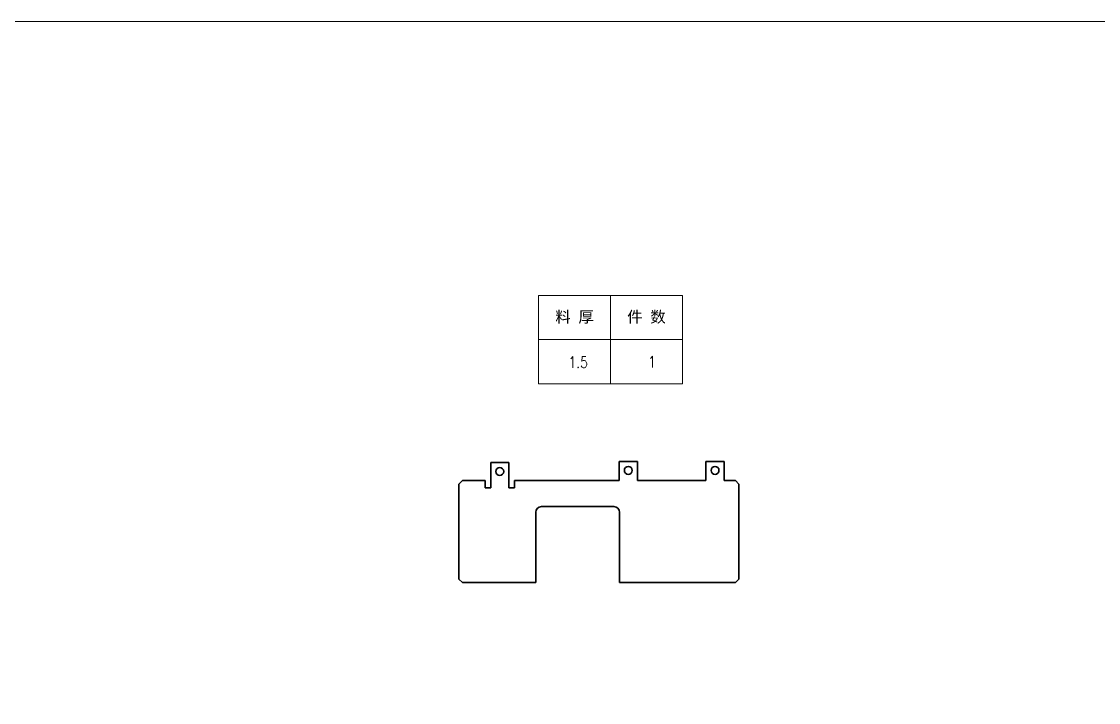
# Model space of a CAD drawing. Extents: x 337 to 133961, y -16604 to 10647.
# Drawn here: x 57899 to 58850, y 4499 to 5101 of the extents above; entities that cross this region are included whole.
import ezdxf
from ezdxf.enums import TextEntityAlignment as Align

# ---------------------------------------------------------------- set-up
doc = ezdxf.new("R2010")
doc.units = 0
doc.layers.get('0').update_dxf_attribs({"linetype": 'CONTINUOUS'})
doc.layers.add('DIM', color=71, linetype='CONTINUOUS', lineweight=13)
doc.styles.add('DIM', font='romans.shx', dxfattribs={"width": 0.8, "bigfont": 'bigfont.shx'})
doc.styles.get("Standard").update_dxf_attribs({"font": 'txt.shx', "bigfont": 'bigfont.shx'})

# ---------------------------------------------------------------- blocks, each defined once
blk = doc.blocks.new('*T470')
at = {"color": 0, "linetype": 'ByBlock', "lineweight": -2, "transparency": 16777216}
for p, q in [((0, 0), (127, 0)), ((0, 0), (0, -78)), ((63.5, 0), (63.5, -78)), ((127, 0), (127, -78)), ((0, -39), (127, -39)), ((0, -78), (127, -78))]:
    blk.add_line(p, q, dxfattribs=at)
at = {"color": 0, "transparency": 16777216, "char_height": 10, "width": 60.5, "attachment_point": 5}
for s, insert in [('{\\fSimSun|b0|i0|c134|p2;料 厚}', (31.75, -19.5)), ('{\\fSimSun|b0|i0|c134|p2;件 数}', (95.25, -19.5))]:
    blk.add_mtext(s, dxfattribs=dict(at, insert=insert))
blk = doc.blocks.new('拆图参数')
blk.add_blockref('*T470', (-63.5, 78))
at = {"style": 'DIM', "width": 0.8}
blk.add_attdef('6', text='', height=10, dxfattribs=at).set_placement((-37.13, 18.91), align=Align.MIDDLE_LEFT)
blk.add_attdef('1', text='', height=10, dxfattribs=at).set_placement((36.65, 19.27), align=Align.MIDDLE_CENTER)

msp = doc.modelspace()

# ---------------------------------------------------------------- linework, layer by layer
at = {"color": 7, "lineweight": 35}
for p, q in [((58313.029, 4711.376), (58313.029, 4692.276)), ((58329.029, 4711.376), (58313.029, 4711.376)), ((58329.029, 4692.276), (58329.029, 4711.376)), ((58285.029, 4692.276), (58288.029, 4695.276)), ((58285.029, 4608.276), (58285.029, 4692.276)), ((58298.029, 4695.276), (58288.029, 4695.276)), ((58308.029, 4695.276), (58298.029, 4695.276)), ((58308.029, 4695.276), (58308.029, 4688.776)), ((58313.029, 4692.276), (58313.029, 4688.776)), ((58329.029, 4688.776), (58329.029, 4692.276)), ((58334.029, 4695.276), (58426.629, 4695.276)), ((58334.029, 4695.276), (58334.029, 4688.776)), ((58532.229, 4608.276), (58532.229, 4692.276)), ((58313.029, 4688.776), (58308.029, 4688.776)), ((58334.029, 4688.776), (58329.029, 4688.776)), ((58357.929, 4672.276), (58421.929, 4672.276)), ((58352.929, 4667.276), (58352.929, 4605.276)), ((58426.929, 4605.276), (58426.929, 4667.276)), ((58288.029, 4605.276), (58285.029, 4608.276)), ((58288.029, 4605.276), (58352.929, 4605.276))]:
    msp.add_line(p, q, dxfattribs=at)
at = {"color": 7, "lineweight": 35, "ltscale": 0.4}
for p, q in [((58426.629, 4712.276), (58442.629, 4712.276)), ((58503.229, 4712.276), (58519.229, 4712.276))]:
    msp.add_line(p, q, dxfattribs=at)
at = {"color": 7, "lineweight": 35, "ltscale": 0.425}
for p, q in [((58426.629, 4712.276), (58426.629, 4695.276)), ((58442.629, 4695.276), (58442.629, 4712.276)), ((58503.229, 4695.276), (58503.229, 4712.276)), ((58519.229, 4712.276), (58519.229, 4695.276))]:
    msp.add_line(p, q, dxfattribs=at)
at = {"color": 7, "lineweight": 35, "ltscale": 0.075}
for p, q in [((58503.229, 4695.276), (58442.629, 4695.276)), ((58529.229, 4605.276), (58426.929, 4605.276))]:
    msp.add_line(p, q, dxfattribs=at)
at = {"color": 7, "lineweight": 35, "ltscale": 0.25}
msp.add_line((58519.229, 4695.276), (58529.229, 4695.276), dxfattribs=at)
at = {"color": 7, "lineweight": 35, "ltscale": 0.106066}
for p, q in [((58532.229, 4692.276), (58529.229, 4695.276)), ((58529.229, 4605.276), (58532.229, 4608.276))]:
    msp.add_line(p, q, dxfattribs=at)
at = {"color": 7, "lineweight": 35}
for centre in [(58321.029, 4703.376), (58434.629, 4704.276), (58511.229, 4704.276)]:
    msp.add_circle(centre, 3.5, dxfattribs=at)
for centre, start, end in [((58357.929, 4667.276), 90, 180), ((58421.929, 4667.276), 0, 90)]:
    msp.add_arc(centre, 5, start, end, dxfattribs=at)
at = {"layer": 'DIM', "color": 1}
msp.add_lwpolyline([(54747.954, 5100.967), (67664.626, 5100.967), (67664.626, 2351.005), (54747.954, 2351.005)], close=True, dxfattribs=at)

# ---------------------------------------------------------------- block references
msp.add_blockref('拆图参数', (58418.892, 4780.948), dxfattribs=at).add_auto_attribs({'1': '1', '6': '1.5'})

doc.saveas('drawing.dxf')
